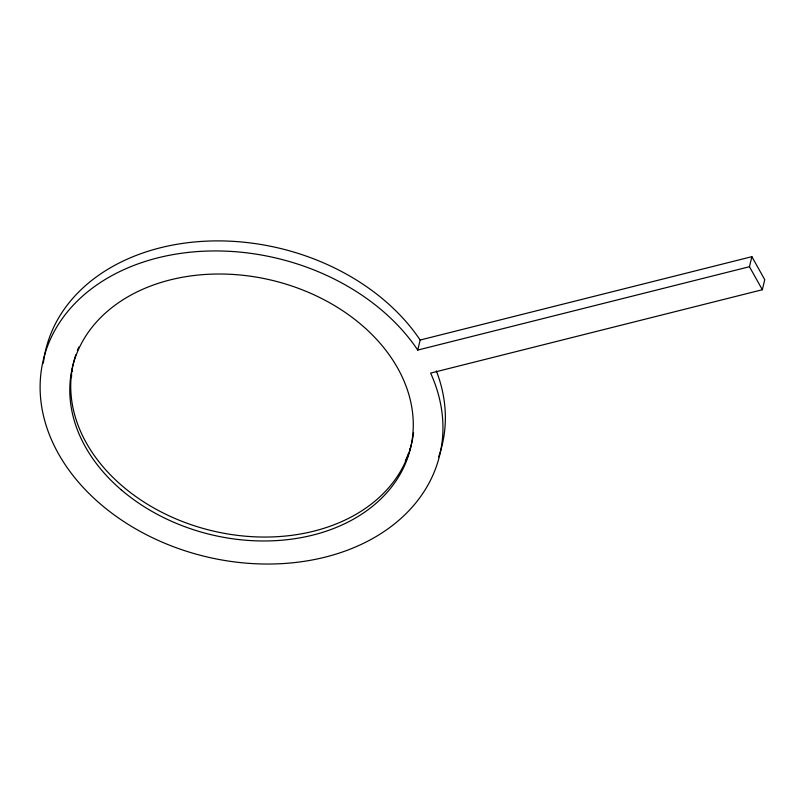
<?xml version="1.0" encoding="UTF-8"?>
<svg xmlns="http://www.w3.org/2000/svg" width="805" height="805" viewBox="0 0 805 805"><rect width="100%" height="100%" fill="white"/><g stroke="black" fill="none" stroke-linecap="round" stroke-linejoin="round"><path stroke-width="1.21" d="M417.745 350.074L420.16 340.032L751.87 256.674L764.75 279.687L762.335 289.73L430.625 373.097A203.846 153.383 13.5 0 1 217.3 559.143A203.846 153.383 13.5 0 1 74.483 303.908A203.846 153.383 13.5 0 1 417.745 350.074L749.455 266.717L751.87 256.674M749.455 266.717L762.335 289.73M436.36 370.944A203.846 153.383 13.5 0 1 438.604 456.968M43.349 363.115A203.846 153.383 13.5 0 1 202.468 241.359A203.846 153.383 13.5 0 1 420.16 340.032M413.549 432.486A173.81 130.782 13.5 0 1 214.1 531.24A173.81 130.782 13.5 0 1 75.801 354.824M77.401 350.386A173.81 130.782 13.5 0 1 78.739 347.106M410.389 447.882A173.81 130.782 13.5 0 1 409.675 450.126M408.497 453.457A173.81 130.782 13.5 0 1 405.277 461.094M71.484 377.163A173.81 130.782 13.5 0 1 71.665 374.889M72.068 371.246A173.81 130.782 13.5 0 1 72.41 368.831M121.203 489.792A173.81 130.782 13.5 0 0 407.823 457.351A173.81 130.782 13.5 0 0 195.565 275.33A173.81 130.782 13.5 0 0 121.203 489.792"/></g></svg>
